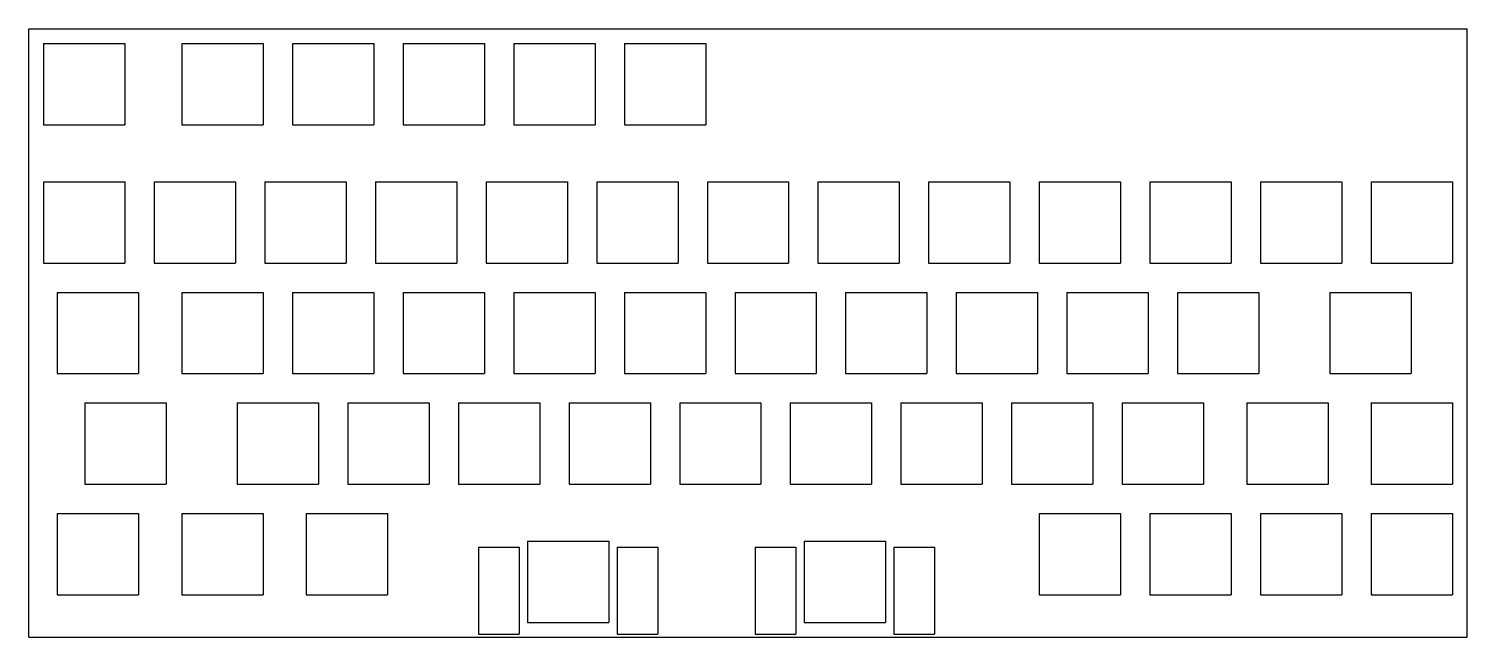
# Model space of a CAD drawing. Header units: millimetres. Extents: x 0 to 248, y -105 to 0.
import ezdxf

# ---------------------------------------------------------------- set-up
doc = ezdxf.new("R2010")
doc.units = ezdxf.units.MM

msp = doc.modelspace()

# ---------------------------------------------------------------- linework, layer by layer
for p, q in [((0, 0), (247.65, 0)), ((0, -104.775), (0, 0)), ((247.65, -104.775), (247.65, 0)), ((2.525, -2.525), (16.525, -2.525)), ((2.525, -2.525), (2.525, -16.525)), ((16.525, -2.525), (16.525, -16.525)), ((26.3375, -2.525), (40.3375, -2.525)), ((26.3375, -2.525), (26.3375, -16.525)), ((40.3375, -2.525), (40.3375, -16.525)), ((45.3875, -2.525), (59.3875, -2.525)), ((45.3875, -2.525), (45.3875, -16.525)), ((59.3875, -2.525), (59.3875, -16.525)), ((64.4375, -2.525), (78.4375, -2.525)), ((64.4375, -2.525), (64.4375, -16.525)), ((78.4375, -2.525), (78.4375, -16.525)), ((83.4875, -2.525), (97.4875, -2.525)), ((83.4875, -2.525), (83.4875, -16.525)), ((97.4875, -2.525), (97.4875, -16.525)), ((102.5375, -2.525), (116.5375, -2.525)), ((102.5375, -2.525), (102.5375, -16.525)), ((116.5375, -2.525), (116.5375, -16.525)), ((2.525, -16.525), (16.525, -16.525)), ((26.3375, -16.525), (40.3375, -16.525)), ((45.3875, -16.525), (59.3875, -16.525)), ((64.4375, -16.525), (78.4375, -16.525)), ((83.4875, -16.525), (97.4875, -16.525)), ((102.5375, -16.525), (116.5375, -16.525)), ((2.525, -26.3375), (16.525, -26.3375)), ((2.525, -26.3375), (2.525, -40.3375)), ((16.525, -26.3375), (16.525, -40.3375)), ((21.575, -26.3375), (35.575, -26.3375)), ((21.575, -26.3375), (21.575, -40.3375)), ((35.575, -26.3375), (35.575, -40.3375)), ((40.625, -26.3375), (54.625, -26.3375)), ((40.625, -26.3375), (40.625, -40.3375)), ((54.625, -26.3375), (54.625, -40.3375)), ((59.675, -26.3375), (73.675, -26.3375)), ((59.675, -26.3375), (59.675, -40.3375)), ((73.675, -26.3375), (73.675, -40.3375)), ((78.725, -26.3375), (92.725, -26.3375)), ((78.725, -26.3375), (78.725, -40.3375)), ((92.725, -26.3375), (92.725, -40.3375)), ((97.775, -26.3375), (111.775, -26.3375)), ((97.775, -26.3375), (97.775, -40.3375)), ((111.775, -26.3375), (111.775, -40.3375)), ((116.825, -26.3375), (130.825, -26.3375)), ((116.825, -26.3375), (116.825, -40.3375)), ((130.825, -26.3375), (130.825, -40.3375)), ((135.875, -26.3375), (149.875, -26.3375)), ((135.875, -26.3375), (135.875, -40.3375)), ((149.875, -26.3375), (149.875, -40.3375)), ((154.925, -26.3375), (168.925, -26.3375)), ((154.925, -26.3375), (154.925, -40.3375)), ((168.925, -26.3375), (168.925, -40.3375)), ((173.975, -26.3375), (187.975, -26.3375)), ((173.975, -26.3375), (173.975, -40.3375)), ((187.975, -26.3375), (187.975, -40.3375)), ((193.025, -26.3375), (207.025, -26.3375)), ((193.025, -26.3375), (193.025, -40.3375)), ((207.025, -26.3375), (207.025, -40.3375)), ((212.075, -26.3375), (226.075, -26.3375)), ((212.075, -26.3375), (212.075, -40.3375)), ((226.075, -26.3375), (226.075, -40.3375)), ((231.125, -26.3375), (245.125, -26.3375)), ((231.125, -26.3375), (231.125, -40.3375)), ((245.125, -26.3375), (245.125, -40.3375)), ((2.525, -40.3375), (16.525, -40.3375)), ((21.575, -40.3375), (35.575, -40.3375)), ((40.625, -40.3375), (54.625, -40.3375)), ((59.675, -40.3375), (73.675, -40.3375)), ((78.725, -40.3375), (92.725, -40.3375)), ((97.775, -40.3375), (111.775, -40.3375)), ((116.825, -40.3375), (130.825, -40.3375)), ((135.875, -40.3375), (149.875, -40.3375)), ((154.925, -40.3375), (168.925, -40.3375)), ((173.975, -40.3375), (187.975, -40.3375)), ((193.025, -40.3375), (207.025, -40.3375)), ((212.075, -40.3375), (226.075, -40.3375)), ((231.125, -40.3375), (245.125, -40.3375)), ((4.90625, -45.3875), (18.90625, -45.3875)), ((4.90625, -45.3875), (4.90625, -59.3875)), ((18.90625, -45.3875), (18.90625, -59.3875)), ((26.3375, -45.3875), (40.3375, -45.3875)), ((26.3375, -45.3875), (26.3375, -59.3875)), ((40.3375, -45.3875), (40.3375, -59.3875)), ((45.3875, -45.3875), (59.3875, -45.3875)), ((45.3875, -45.3875), (45.3875, -59.3875)), ((59.3875, -45.3875), (59.3875, -59.3875)), ((64.4375, -45.3875), (78.4375, -45.3875)), ((64.4375, -45.3875), (64.4375, -59.3875)), ((78.4375, -45.3875), (78.4375, -59.3875)), ((83.4875, -45.3875), (97.4875, -45.3875)), ((83.4875, -45.3875), (83.4875, -59.3875)), ((97.4875, -45.3875), (97.4875, -59.3875)), ((102.5375, -45.3875), (116.5375, -45.3875)), ((102.5375, -45.3875), (102.5375, -59.3875)), ((116.5375, -45.3875), (116.5375, -59.3875)), ((121.5875, -45.3875), (135.5875, -45.3875)), ((121.5875, -45.3875), (121.5875, -59.3875)), ((135.5875, -45.3875), (135.5875, -59.3875)), ((140.6375, -45.3875), (154.6375, -45.3875)), ((140.6375, -45.3875), (140.6375, -59.3875)), ((154.6375, -45.3875), (154.6375, -59.3875)), ((159.6875, -45.3875), (173.6875, -45.3875)), ((159.6875, -45.3875), (159.6875, -59.3875)), ((173.6875, -45.3875), (173.6875, -59.3875)), ((178.7375, -45.3875), (192.7375, -45.3875)), ((178.7375, -45.3875), (178.7375, -59.3875)), ((192.7375, -45.3875), (192.7375, -59.3875)), ((197.7875, -45.3875), (211.7875, -45.3875)), ((197.7875, -45.3875), (197.7875, -59.3875)), ((211.7875, -45.3875), (211.7875, -59.3875)), ((223.98125, -45.3875), (237.98125, -45.3875)), ((223.98125, -45.3875), (223.98125, -59.3875)), ((237.98125, -45.3875), (237.98125, -59.3875)), ((4.90625, -59.3875), (18.90625, -59.3875)), ((26.3375, -59.3875), (40.3375, -59.3875)), ((45.3875, -59.3875), (59.3875, -59.3875)), ((64.4375, -59.3875), (78.4375, -59.3875)), ((83.4875, -59.3875), (97.4875, -59.3875)), ((102.5375, -59.3875), (116.5375, -59.3875)), ((121.5875, -59.3875), (135.5875, -59.3875)), ((140.6375, -59.3875), (154.6375, -59.3875)), ((159.6875, -59.3875), (173.6875, -59.3875)), ((178.7375, -59.3875), (192.7375, -59.3875)), ((197.7875, -59.3875), (211.7875, -59.3875)), ((223.98125, -59.3875), (237.98125, -59.3875)), ((9.66875, -64.4375), (23.66875, -64.4375)), ((9.66875, -64.4375), (9.66875, -78.4375)), ((23.66875, -64.4375), (23.66875, -78.4375)), ((35.8625, -64.4375), (49.8625, -64.4375)), ((35.8625, -64.4375), (35.8625, -78.4375)), ((49.8625, -64.4375), (49.8625, -78.4375)), ((54.9125, -64.4375), (68.9125, -64.4375)), ((54.9125, -64.4375), (54.9125, -78.4375)), ((68.9125, -64.4375), (68.9125, -78.4375)), ((73.9625, -64.4375), (87.9625, -64.4375)), ((73.9625, -64.4375), (73.9625, -78.4375)), ((87.9625, -64.4375), (87.9625, -78.4375)), ((93.0125, -64.4375), (107.0125, -64.4375)), ((93.0125, -64.4375), (93.0125, -78.4375)), ((107.0125, -64.4375), (107.0125, -78.4375)), ((112.0625, -64.4375), (126.0625, -64.4375)), ((112.0625, -64.4375), (112.0625, -78.4375)), ((126.0625, -64.4375), (126.0625, -78.4375)), ((131.1125, -64.4375), (145.1125, -64.4375)), ((131.1125, -64.4375), (131.1125, -78.4375)), ((145.1125, -64.4375), (145.1125, -78.4375)), ((150.1625, -64.4375), (164.1625, -64.4375)), ((150.1625, -64.4375), (150.1625, -78.4375)), ((164.1625, -64.4375), (164.1625, -78.4375)), ((169.2125, -64.4375), (183.2125, -64.4375)), ((169.2125, -64.4375), (169.2125, -78.4375)), ((183.2125, -64.4375), (183.2125, -78.4375)), ((188.2625, -64.4375), (202.2625, -64.4375)), ((188.2625, -64.4375), (188.2625, -78.4375)), ((202.2625, -64.4375), (202.2625, -78.4375)), ((209.69375, -64.4375), (223.69375, -64.4375)), ((209.69375, -64.4375), (209.69375, -78.4375)), ((223.69375, -64.4375), (223.69375, -78.4375)), ((231.125, -64.4375), (245.125, -64.4375)), ((231.125, -64.4375), (231.125, -78.4375)), ((245.125, -64.4375), (245.125, -78.4375)), ((9.66875, -78.4375), (23.66875, -78.4375)), ((35.8625, -78.4375), (49.8625, -78.4375)), ((54.9125, -78.4375), (68.9125, -78.4375)), ((73.9625, -78.4375), (87.9625, -78.4375)), ((93.0125, -78.4375), (107.0125, -78.4375)), ((112.0625, -78.4375), (126.0625, -78.4375)), ((131.1125, -78.4375), (145.1125, -78.4375)), ((150.1625, -78.4375), (164.1625, -78.4375)), ((169.2125, -78.4375), (183.2125, -78.4375)), ((188.2625, -78.4375), (202.2625, -78.4375)), ((209.69375, -78.4375), (223.69375, -78.4375)), ((231.125, -78.4375), (245.125, -78.4375)), ((4.90625, -83.4875), (18.90625, -83.4875)), ((4.90625, -83.4875), (4.90625, -97.4875)), ((18.90625, -83.4875), (18.90625, -97.4875)), ((26.3375, -83.4875), (40.3375, -83.4875)), ((26.3375, -83.4875), (26.3375, -97.4875)), ((40.3375, -83.4875), (40.3375, -97.4875)), ((47.76875, -83.4875), (61.76875, -83.4875)), ((47.76875, -83.4875), (47.76875, -97.4875)), ((61.76875, -83.4875), (61.76875, -97.4875)), ((173.975, -83.4875), (187.975, -83.4875)), ((173.975, -83.4875), (173.975, -97.4875)), ((187.975, -83.4875), (187.975, -97.4875)), ((193.025, -83.4875), (207.025, -83.4875)), ((193.025, -83.4875), (193.025, -97.4875)), ((207.025, -83.4875), (207.025, -97.4875)), ((212.075, -83.4875), (226.075, -83.4875)), ((212.075, -83.4875), (212.075, -97.4875)), ((226.075, -83.4875), (226.075, -97.4875)), ((231.125, -83.4875), (245.125, -83.4875)), ((231.125, -83.4875), (231.125, -97.4875)), ((245.125, -83.4875), (245.125, -97.4875)), ((85.86875, -88.25), (99.86875, -88.25)), ((85.86875, -88.25), (85.86875, -102.25)), ((99.86875, -88.25), (99.86875, -102.25)), ((133.49375, -88.25), (147.49375, -88.25)), ((133.49375, -88.25), (133.49375, -102.25)), ((147.49375, -88.25), (147.49375, -102.25)), ((77.43075, -89.25), (84.43075, -89.25)), ((77.43075, -89.25), (77.43075, -104.25)), ((84.43075, -89.25), (84.43075, -104.25)), ((101.30675, -89.25), (108.30675, -89.25)), ((101.30675, -89.25), (101.30675, -104.25)), ((108.30675, -89.25), (108.30675, -104.25)), ((125.05575, -89.25), (132.05575, -89.25)), ((125.05575, -89.25), (125.05575, -104.25)), ((132.05575, -89.25), (132.05575, -104.25)), ((148.93175, -89.25), (155.93175, -89.25)), ((148.93175, -89.25), (148.93175, -104.25)), ((155.93175, -89.25), (155.93175, -104.25)), ((4.90625, -97.4875), (18.90625, -97.4875)), ((26.3375, -97.4875), (40.3375, -97.4875)), ((47.76875, -97.4875), (61.76875, -97.4875)), ((173.975, -97.4875), (187.975, -97.4875)), ((193.025, -97.4875), (207.025, -97.4875)), ((212.075, -97.4875), (226.075, -97.4875)), ((231.125, -97.4875), (245.125, -97.4875)), ((85.86875, -102.25), (99.86875, -102.25)), ((133.49375, -102.25), (147.49375, -102.25)), ((0, -104.775), (247.65, -104.775)), ((77.43075, -104.25), (84.43075, -104.25)), ((101.30675, -104.25), (108.30675, -104.25)), ((125.05575, -104.25), (132.05575, -104.25)), ((148.93175, -104.25), (155.93175, -104.25))]:
    msp.add_line(p, q)

doc.saveas('drawing.dxf')
